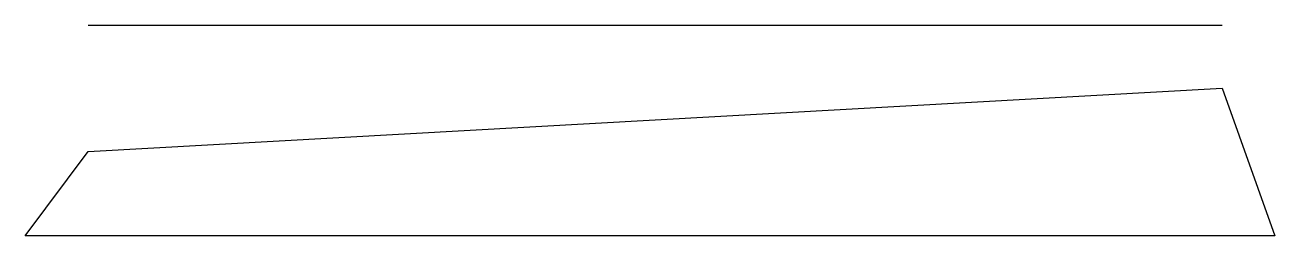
# Model space of a CAD drawing. Header units: millimetres. Extents: x -20 to 19.7, y -6.7 to 0.
import ezdxf

# ---------------------------------------------------------------- set-up
doc = ezdxf.new("R2010")
doc.units = ezdxf.units.MM
doc.layers.get('0').update_dxf_attribs({"linetype": 'CONTINUOUS'})

msp = doc.modelspace()

# ---------------------------------------------------------------- linework, layer by layer
msp.add_line((-18, 0), (18, 0))
msp.add_lwpolyline([(-18, -4), (18, -2), (19.673, -6.677), (-20, -6.677)], close=True)

doc.saveas('drawing.dxf')
